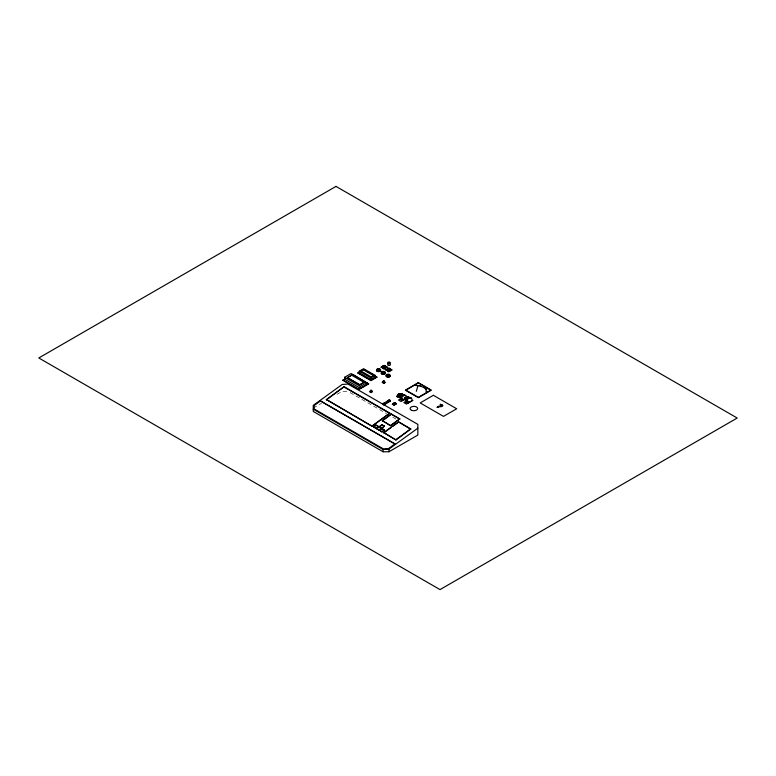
<?xml version="1.0" encoding="UTF-8"?>
<svg xmlns="http://www.w3.org/2000/svg" width="776" height="776" viewBox="0 0 776 776"><rect width="100%" height="100%" fill="white"/><g stroke="black" fill="none" stroke-linecap="round" stroke-linejoin="round"><path stroke-width="0.58" stroke-dasharray="3.88 2.91" d="M313.252 408.06L321.506 403.287M336.997 394.344L342.158 391.366L348.007 391.366M350.092 392.569L386.574 413.637M392.831 417.245L395.954 419.05"/><path stroke-width="1.16" d="M400.911 394.227L401.444 394.247M373.79 378.523L372.946 378.834M371.219 390.279L371.452 390.891L370.336 390.91M383.664 381.142L384.265 381.113M408.428 401.57L407.07 401.561M416.101 385.032L415.771 384.906M426.722 391.637L427.314 391.463L426.732 391.54M407.119 402.007L407.604 402.346L407.099 401.939M373.78 378.416L373.207 378.542M416.295 391.327L418.07 385.42M397.448 396.323L397.448 396.303M423.793 387.04L423.793 387.214M401.134 399.039L399.591 396.779L397.671 395.663L398.185 394.286L400.086 393.985L401.483 394.79M400.358 399.242L403.665 400.038L401.755 400.338L400.358 399.524L400.872 398.146M400.358 399.524L400.872 398.428M405.732 402.055L406.236 400.678L405.732 402.055L407.128 402.86L409.03 402.569L409.544 401.464M400.659 398.757L399.116 395.517L401.9 393.985L406.12 395.605L404.364 395.411L401.59 396.943L403.132 400.183L405.033 399.087M404.471 398.069L407.245 396.526L411.474 398.156L412.298 400.523L408.477 402.734L406.488 399.601L404.946 398.709L406.478 401.58L406.003 401.308L404.471 398.069L406.934 399.495L408.477 402.734M406.934 399.495L409.718 397.952L411.474 398.156M415.567 385.459L419.923 385.837M399.223 394.751L399.213 395.576M400.028 394.955L399.155 395.246M424.278 387.098L424.326 386.962M394.004 404.606L395.547 403.151L395.789 403.568L394.004 404.606L393.034 404.044L394.577 402.589L396.439 403.762L394.004 405.169L392.384 404.228L394.819 402.637L396.439 403.762M438.188 406.624L439.138 406.052C443.465 406.769 440.749 404.752 440.71 404.286L442.679 405.402M407.914 401.881L407.274 401.648M423.841 387.079L424.035 386.981M399.941 395.013L399.077 394.732L402.531 395.973M383.295 381.026L383.228 381.656L384.207 381.724M385.284 402.531C386.807 404.199 384.566 400.988 386.089 402.589M387.942 401.522L387.69 400.969L386.981 401.367A1.038 0.601 0 0 0 387.02 402.404A1.038 0.601 0 0 0 388.572 401.881A1.038 0.601 0 0 0 387.02 401.367C389.591 402.288 385.497 401.551 388.039 401.531A1.038 0.601 0 0 0 386.516 401.968A1.038 0.601 0 0 0 387.719 402.657A1.038 0.601 0 0 0 388.436 401.774M320.459 400.94L314.222 405.489L314.241 408.991L383.587 449.023L388.407 448.683L394.926 443.93L320.459 400.94L394.926 443.93M326.376 399.524L344.108 386.71L389.814 413.104L372.131 426.266L326.376 399.524L372.131 426.266M326.415 399.873L344.108 386.71M372.082 425.917L389.814 413.104M373.722 426.839L376.137 425.083L378.581 426.49L376.205 428.594L373.722 426.839L376.205 428.594M382.316 420.602L391.424 414.025L399.756 418.836L390.687 425.762L382.316 420.602L390.687 425.762M373.76 427.188L376.137 425.083M382.355 420.951L391.424 414.025M376.156 428.245L378.581 426.49M376.67 428.517L379.086 426.771L381.52 428.177L379.144 430.273L376.67 428.517L379.144 430.273M379.61 426.431L382.025 424.685L384.459 426.092L382.083 428.187L379.61 426.431L382.083 428.187M376.709 428.866L379.086 426.771M379.648 426.781L382.025 424.685M379.105 429.923L381.52 428.177M382.044 427.838L384.459 426.092M379.58 430.214L381.996 428.468L384.43 429.875L382.054 431.97L379.58 430.214L382.054 431.97M379.619 430.564L381.996 428.468M382.015 431.621L384.43 429.875M390.648 425.413L399.756 418.836M383.693 432.552L398.495 421.853L410.737 428.924L395.983 439.973L383.693 432.552L395.983 439.973M383.742 432.901L391.133 427.557M392.986 426.218L397.603 422.871M395.944 439.623L410.737 428.924M313.252 409.175L383.082 449.498L388.941 449.071L417.847 428.177M426.276 389.271L425.781 389.038M415.955 385.158L416.101 384.974M427.43 391.56L427.072 391.841M344.602 377.301L360.365 386.399L366.854 382.646L366.854 384.508L360.365 388.252L344.602 379.163L344.602 377.301L351.101 373.547L368.61 383.897L358.861 389.523L342.944 380.337L344.893 378.911M347.425 377.621L351.644 375.177L363.993 382.403L359.773 384.838L347.425 377.718L359.773 384.75L363.993 382.403M342.944 380.337L344.893 379.212M347.425 377.718L351.644 375.177M359.24 371.219L363.595 368.707L375.177 375.39L375.177 377.058L370.821 379.571L359.24 372.887L359.24 371.219L370.821 377.902L375.177 375.39M371.83 374.042L376.835 377.233L370.986 380.609L357.988 373.101L359.938 371.675M362.896 369.968L363.837 369.425L365.835 370.579M357.988 373.101L359.938 371.976M381.229 367.048L384.159 365.36L387.079 367.048L384.159 369.104L381.229 367.048L384.159 368.736L387.079 367.048M381.229 367.417L384.159 365.729L387.079 367.417M371.326 377.068L373.566 375.681L363.09 369.638L360.85 370.928L371.326 376.981M385.944 369.764L388.863 368.076L391.793 369.764L388.863 371.83L385.944 369.764L388.863 371.452L391.793 369.764M385.944 370.142L388.863 368.454L391.793 370.142M357.988 372.8L370.986 380.308L376.835 376.932M342.944 380.036L358.861 389.222L359.084 388.601L358.793 389.251L368.61 383.596M383.257 381.617L383.868 381.336M382.258 382.258L383.8 383.15L385.342 382.258L383.8 383.247L382.258 382.355L384.004 381.414M370.462 391.007C370.336 389.494 374.536 393.112 371.035 390.823M369.492 391.715L371.035 392.608L372.577 391.618M397.632 395.741L396.837 396.293A1.736 0.999 0 0 0 398.136 397.04L398.932 396.497L398.136 396.953A1.736 0.999 0 0 1 396.837 396.196L397.632 395.741A2.066 1.193 0 0 1 400.115 394.305L400.988 393.898A1.542 0.892 0 0 1 402.259 394.557A1.542 0.892 0 0 0 400.988 393.801L400.115 394.218M397.603 396.478L398.398 396.546M400.348 398.874L398.495 400.038L401.085 401.541L404.8 399.3M392.384 404.228L394.819 402.637M393.034 404.044L394.819 403.006L395.789 403.568M392.384 404.044L394.004 404.975L396.439 403.568M426.16 388.805L426.79 389.164M406.643 400.872L403.86 402.569L406.459 404.073L412.958 400.319M426.46 391.434L426.606 391.521M440.079 404.674L440.71 404.306M438.188 406.605L440.205 406.624M438.75 406.944L439.459 406.537M388.941 451.758L417.847 435.064L417.847 424.375L348.007 384.052L342.158 384.479L313.252 405.373L313.252 411.435L383.082 451.758L388.941 451.758L388.941 449.071M401.114 394.072L401.677 394.276M441.563 405.955L440.749 406.188M420.185 385.42L420.282 385.682M389.135 362.945L388.941 362.984M376.166 377.078L375.943 377.388M383.228 380.987L384.372 380.987M370.462 390.347L371.035 390.328M370.55 391.133C369.143 393.209 374.168 391.182 370.491 390.978M370.87 379.988L371.083 379.978M399.446 394.596L399.941 394.596M441.263 406.624L442.475 406.129A1.484 0.863 0 0 0 442.737 405.605L442.679 405.382M367.911 383.78L367.737 383.79M358.745 388.863L358.89 388.951M371.442 391.085L370.821 391.133M441.602 406.546L440.205 406.605M400.086 394.266L398.185 394.286M405.732 401.774L409.03 402.569M401.755 398.912L402.404 399.204M371.5 390.474L370.899 390.503L371.733 390.444M352.566 375.06L353.031 375.196M426.422 391.909L426.199 391.89A9.942 5.742 0 0 0 423.424 387.321L419.835 385.953M383.616 381.714C381.365 381.928 385.235 383.858 384.479 381.86M343.758 380.133L343.758 380.23M402.385 399.427L401.9 399.058M398.932 396.497L399.039 396.614A2.066 1.193 0 0 0 400.115 396.614M441.389 404.529L442.058 404.839M367.834 371.733L369.832 372.887M374.827 376.079L376.835 377.233M407.245 396.526L409.718 397.952M401.9 393.985L404.364 395.411M405.411 397.089L407.885 398.515M404.839 397.419L407.303 398.845M399.495 394.877L401.958 396.303M399.116 395.517L401.59 396.943M399.591 396.779L399.591 396.158L401.59 397.923M403.132 400.183L401.134 397.671M368.61 383.897L352.692 374.41M344.146 387.059L389.853 413.453M391.463 414.374L399.795 419.185M410.776 429.274L398.495 421.853M382.064 425.035L384.498 426.441M376.99 425.908L378.62 426.839M379.125 427.12L381.559 428.527M382.035 428.818L384.479 430.224M399.068 396.468L397.671 395.663M383.082 449.498L383.082 451.758M370.821 377.902L370.821 379.571M360.365 386.399L360.365 388.252M399.252 395.527A1.261 0.728 0 0 1 398.689 394.315A1.261 0.728 0 0 1 400.794 394.635M399.252 395.77A1.261 0.728 0 0 1 398.486 394.703M398.689 394.557A1.261 0.728 0 0 1 400.464 394.557M383.334 404.723A1.038 0.601 0 0 1 383.189 403.743A1.038 0.601 0 0 1 384.818 403.995A1.038 0.601 0 0 1 383.848 404.8M385.953 402.375A1.038 0.601 0 0 1 386.584 403.248A1.038 0.601 0 0 1 384.954 403.375A1.038 0.601 0 0 1 385.168 402.434M385.953 402.569A1.038 0.601 0 0 1 386.584 403.442A1.038 0.601 0 0 1 384.954 403.568A1.038 0.601 0 0 1 385.168 402.628M388.301 374.76A1.494 0.863 0 0 1 389.62 375.778A1.494 0.863 0 0 1 387.757 376.447A1.494 0.863 0 0 1 386.758 375.322M386.943 375.118A1.494 0.863 0 0 1 387.534 374.837M389.639 376.079A1.494 0.863 0 0 1 387.816 376.835A1.494 0.863 0 0 1 386.758 375.691M388.301 375.138A1.494 0.863 0 0 1 388.679 375.186M389.901 375.361A2.066 1.193 0 0 1 389.096 377.058A2.066 1.193 0 0 1 386.235 376.447A2.066 1.193 0 0 1 387.544 374.856M388.611 374.827A2.066 1.193 0 0 1 389.562 375.118M388.611 374.459A2.066 1.193 0 0 1 389.891 376.263A2.066 1.193 0 0 1 386.506 376.341A2.066 1.193 0 0 1 387.544 374.478M408.525 402.21A1.261 0.728 0 0 1 406.643 402.143A1.261 0.728 0 0 1 407.012 401.076M403.53 399.174A1.261 0.728 0 0 1 403.161 399.688M402.899 399.805A1.261 0.728 0 0 1 401.182 399.533A1.261 0.728 0 0 1 401.638 398.544M384.469 372.276A1.494 0.863 0 0 1 384.363 373.44A1.494 0.863 0 0 1 382.345 373.479A1.494 0.863 0 0 1 382.102 372.325M382.694 372.043A1.494 0.863 0 0 1 384.178 372.121A2.066 1.193 0 0 0 382.704 372.063M384.469 372.655A1.494 0.863 0 0 1 384.363 373.819A1.494 0.863 0 0 1 382.345 373.857A1.494 0.863 0 0 1 382.102 372.703M384.721 372.325A2.066 1.193 0 0 1 384.702 374.09A2.066 1.193 0 0 1 381.666 373.925A2.066 1.193 0 0 1 382.209 372.189M379.91 370.094A1.494 0.863 0 0 1 379.765 370.957M379.503 371.122A1.494 0.863 0 0 1 377.078 370.598M379.076 369.648A1.494 0.863 0 0 1 379.425 369.754M376.729 369.9A2.066 1.193 0 0 0 377.747 371.549A2.066 1.193 0 0 0 380.521 370.821A2.066 1.193 0 0 0 379.018 369.289A1.494 0.863 0 0 1 379.842 370.521A1.494 0.863 0 0 1 377.582 370.734A1.494 0.863 0 0 1 377.602 369.415M377.039 369.638A2.066 1.193 0 0 1 377.456 369.444M377.941 368.94A2.066 1.193 0 0 1 380.599 370.239A2.066 1.193 0 0 1 377.437 371.083A2.066 1.193 0 0 1 377.456 369.066M390.144 370.589A1.494 0.863 0 0 1 388.456 370.976A1.494 0.863 0 0 1 387.36 370.142M389.93 369.551A1.494 0.863 0 0 1 390.163 369.725M385.643 367.446A1.494 0.863 0 0 1 384.13 368.299A1.494 0.863 0 0 1 382.655 367.426M383.422 366.679A1.494 0.863 0 0 1 383.78 366.602M384.556 366.602A1.494 0.863 0 0 1 384.906 366.689M389.988 364.08A1.377 0.795 0 0 1 389.891 365.253A1.377 0.795 0 0 1 387.884 365.098A1.377 0.795 0 0 1 388.32 363.954M358.522 372.761L359.084 372.8L358.551 372.722M358.522 373.062L359.084 373.101L358.522 373.062M383.295 403.743L384.421 403.83L383.295 403.743M383.295 403.326L384.421 403.413L383.295 403.326M388.766 400.581L389.901 400.668L388.766 400.581M388.766 400.164L389.901 400.251L388.766 400.164M335.989 186.395L38.8 357.969L440.011 589.605L737.2 418.031L335.989 186.395M418.342 382.646L405.344 390.163L418.342 397.661L431.33 390.144L418.342 382.646M418.342 382.956L405.887 390.163L418.342 397.351L430.787 390.144L418.342 382.956M433.377 395.304L420.185 402.919L443.494 416.382L456.686 408.768L433.377 395.304M437.577 406.925L436.917 407.322L438.207 407.293L437.577 406.925M383.334 404.529A1.038 0.601 0 0 0 384.886 404.015A1.038 0.601 0 0 0 383.334 403.501A1.038 0.601 0 0 0 383.334 404.529M388.805 401.367A1.038 0.601 0 0 0 390.357 400.852A1.038 0.601 0 0 0 388.805 400.338A1.038 0.601 0 0 0 388.805 401.367M388.805 401.561A1.038 0.601 0 0 0 390.357 401.037A1.038 0.601 0 0 0 388.805 400.523A1.038 0.601 0 0 0 388.805 401.561M411.969 410.436A3.793 2.192 0 0 0 417.653 408.545A3.793 2.192 0 0 0 411.969 406.653A3.793 2.192 0 0 0 411.969 410.436M387.282 375.759A1.494 0.863 0 0 0 389.639 375.138A1.494 0.863 0 0 0 387.534 374.274A1.494 0.863 0 0 0 387.282 375.759M382.442 372.965A1.494 0.863 0 0 0 384.799 372.344A1.494 0.863 0 0 0 382.694 371.481A1.494 0.863 0 0 0 382.442 372.965M381.908 373.702A2.066 1.193 0 0 0 385.332 373.091A2.066 1.193 0 0 0 382.704 371.685A2.066 1.193 0 0 0 381.908 373.702M377.689 370.22A1.494 0.863 0 0 0 380.036 369.599A1.494 0.863 0 0 0 377.931 368.736A1.494 0.863 0 0 0 377.689 370.22M388.097 369.919A1.494 0.863 0 0 0 390.347 369.192A1.494 0.863 0 0 0 388.126 368.435A1.494 0.863 0 0 0 388.097 369.919M383.383 367.203A1.494 0.863 0 0 0 385.643 366.476A1.494 0.863 0 0 0 383.422 365.709A1.494 0.863 0 0 0 383.383 367.203M388.32 363.507A1.377 0.795 0 0 0 390.386 362.819A1.377 0.795 0 0 0 388.32 362.13A1.377 0.795 0 0 0 388.32 363.507"/></g></svg>
